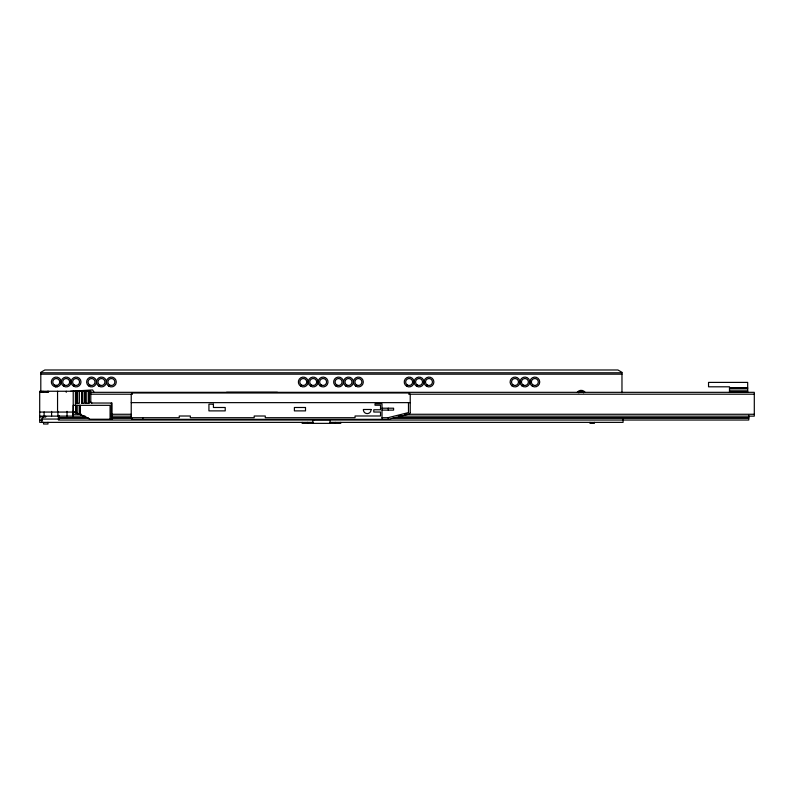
<?xml version="1.0" encoding="UTF-8"?>
<svg xmlns="http://www.w3.org/2000/svg" width="794" height="794" viewBox="0 0 794 794"><rect width="100%" height="100%" fill="white"/><g stroke="black" fill="none" stroke-linecap="round" stroke-linejoin="round"><path stroke-width="1.19" d="M312.915 422.368L39.7 422.368L39.7 391.253L90.814 391.253L90.804 401.943A1.072 1.042 90 0 0 90.893 402.369A1.112 1.072 89.3 0 0 91.3 402.866A1.161 1.112 88.4 0 0 91.697 403.024L112.043 403.044L112.043 419.232L90.149 419.232A151.317 9.062 24.1 0 0 80.244 414.657L76.214 412.949L76.214 405.337M55.471 386.847L55.699 385.437L56.781 385.437L57.009 386.847L55.471 386.847A4.903 4.903 0 0 1 52.126 379.334A4.903 4.903 0 0 1 60.354 379.334A4.903 4.903 0 0 1 57.009 386.847M43.779 416.85L41.903 418.726L41.903 422.368M70.577 391.253L92.63 389.943L94.069 392.325M226.508 392.325L277.463 392.325M40.802 372.783L621.97 372.783M40.802 374.173L621.97 374.173M729.488 387.909L747.68 387.909M729.488 388.266L747.68 388.266M729.488 390.162L747.68 390.162M729.488 391.77L747.68 391.77M39.7 392.355L48.523 392.355L48.523 391.253M90.089 392.325L754.3 392.325L754.3 416.145L398.648 416.145M90.486 394.201L132.469 394.201M408.702 394.201L754.3 394.201M131.228 402.637L410.23 402.637M39.7 412.066L74.884 412.066A154.006 9.22 24.1 0 1 78.785 413.853M72.74 414.269L81.415 414.269M111.16 414.269L130.98 414.269M404.841 414.269L754.3 414.269M39.7 416.135L85.137 416.145M111.16 416.145L130.98 416.145M39.7 416.85L45.893 416.85M58.448 417.713L85.712 417.713M111.746 417.713L179.255 417.704L179.255 416.006L190.342 416.006L190.342 417.704L254.189 417.704L254.189 416.006L265.275 416.006L265.275 417.704L355.047 417.704L355.047 415.987L380.515 415.987L380.515 412.026L373.795 412.026L373.795 409.773L380.515 409.773L380.515 405.228L375.006 405.228L375.006 403.828L382.013 403.828L382.013 408.205L393.596 408.205L393.596 410.121L382.013 410.121L382.013 417.704L387.978 417.704L408.483 412.582L408.483 402.637M395.561 417.713L748.782 417.713M58.448 418.041L88.194 418.041M111.746 418.041L131.576 418.041M393.08 418.041L748.782 418.041M41.903 419.053L59.252 419.053M313.759 420.026L58.448 420.026L58.448 415.361M329.877 420.026L748.782 420.026L748.782 415.361M39.7 420.155L42.181 420.155M330.006 422.368L623.072 422.368L623.072 419.351M74.259 412.066L76.214 412.949M747.68 392.325L747.68 382.4L708.536 382.4L708.536 386.807L729.488 386.807L729.488 392.325M621.97 392.653L621.97 372.307L617.931 369.984L44.841 369.984L40.802 372.317L40.802 392.365M594.398 422.368L594.398 423.361L589.982 423.361L589.982 422.368M410.23 412.275L410.23 394.975A1.985 1.985 0 0 0 408.245 392.99L133.213 392.99A1.985 1.985 0 0 0 131.228 394.975L131.228 417.356A1.985 1.985 0 0 0 133.213 419.341L388.177 419.341L408.731 414.2A1.985 1.985 0 0 0 410.161 412.801M388.286 408.205L388.286 410.121M388.286 417.624L388.286 419.311M382.113 408.205L382.113 410.121M382.113 417.704L382.113 419.341M340.755 422.368L340.755 423.361L302.157 423.361L302.157 422.368M335.247 422.368L335.247 423.361M330.006 423.361L330.006 420.264L312.915 420.264L312.915 423.361M307.675 422.368L307.675 423.361M142.751 417.704L142.751 419.341M111.319 403.044L111.319 419.232M110.068 419.232L110.068 405.337L73.207 405.337L73.207 412.066L73.227 391.253M89.444 391.253L89.444 403.283L85.742 403.283L85.742 391.253M88.273 391.253L88.273 403.283M85.911 391.253L85.911 403.283M84.402 391.253L84.402 403.283L81.584 403.283L81.584 391.253M82.645 391.253L82.645 403.283M81.822 391.253L81.822 403.283M80.244 405.337L80.244 414.657M79.757 405.337L79.757 414.438M79.37 391.253L79.37 403.283L76.542 403.283L76.542 391.253M77.782 405.337L77.782 413.605M77.614 391.253L77.614 403.283M76.79 391.253L76.79 403.283M75.906 405.337L75.906 412.811M75.43 391.253L75.43 405.337M72.979 411.232L72.979 416.135M72.73 411.957L72.73 416.135M67.033 411.312L67.033 416.135M66.249 391.253L66.249 392.325M59.113 415.599L59.113 416.145M57.893 411.391L57.893 416.135M57.555 391.253L57.555 412.066M51.59 411.391L51.59 416.135M47.968 422.368L47.968 424.016L43.561 424.016L43.561 422.368M47.422 391.253L47.422 392.355M45.218 416.135L45.218 416.85M44.107 411.957L44.107 416.135M43.005 391.253L43.005 392.355M577.198 392.355A4.903 4.903 0 0 1 585.138 392.355M578.707 392.782A3.474 3.474 0 0 1 583.62 392.782M91.906 403.044A1.112 1.102 -90 0 1 90.804 401.943M86.943 417.604A153.718 9.2 24.1 0 0 84.601 416.522A154.006 9.22 24.1 0 0 80.73 414.736M88.114 418.15A153.718 9.2 24.1 0 1 89.285 418.686M132.687 419.262A2.025 1.955 -90 0 1 131.318 417.962M213.427 404.186L208.931 404.186L208.931 410.885L225.218 410.885L225.218 407.491L213.427 407.491L213.427 404.186M305.511 407.491L294.395 407.491L294.395 410.885L305.511 410.885L305.511 407.491M371.076 409.486L363.374 409.486A3.861 3.861 0 0 0 367.225 413.605A3.861 3.861 0 0 0 371.076 409.486M416.602 386.251A4.903 4.903 0 0 0 423.966 382.003A4.903 4.903 0 0 0 416.602 377.755A4.903 4.903 0 0 0 416.602 386.251M89.791 385.011A3.474 3.474 0 0 0 95.002 382.003A3.474 3.474 0 0 0 89.791 378.996A3.474 3.474 0 0 0 89.791 385.011M406.677 386.251A4.903 4.903 0 0 0 414.041 382.003A4.903 4.903 0 0 0 406.677 377.755A4.903 4.903 0 0 0 406.677 386.251M109.641 385.011A3.474 3.474 0 0 0 114.852 382.003A3.474 3.474 0 0 0 109.641 378.996A3.474 3.474 0 0 0 109.641 385.011M108.927 386.251A4.903 4.903 0 0 0 116.291 382.003A4.903 4.903 0 0 0 108.927 377.755A4.903 4.903 0 0 0 108.927 386.251M511.912 385.815A4.903 4.903 0 0 0 519.842 382.768A4.903 4.903 0 0 0 513.242 377.418A4.903 4.903 0 0 0 511.912 385.815M521.837 385.815A4.903 4.903 0 0 0 529.767 382.768A4.903 4.903 0 0 0 523.167 377.418A4.903 4.903 0 0 0 521.837 385.815M99.716 385.011A3.474 3.474 0 0 0 104.927 382.003A3.474 3.474 0 0 0 99.716 378.996A3.474 3.474 0 0 0 99.716 385.011M99.002 386.251A4.903 4.903 0 0 0 106.366 382.003A4.903 4.903 0 0 0 99.002 377.755A4.903 4.903 0 0 0 99.002 386.251M63.709 386.251A4.903 4.903 0 0 0 71.073 382.003A4.903 4.903 0 0 0 63.709 377.755A4.903 4.903 0 0 0 63.709 386.251M532.397 386.251A4.903 4.903 0 0 0 539.751 382.003A4.903 4.903 0 0 0 532.397 377.755A4.903 4.903 0 0 0 532.397 386.251M74.358 385.011A3.474 3.474 0 0 0 79.569 382.003A3.474 3.474 0 0 0 74.358 378.996A3.474 3.474 0 0 0 74.358 385.011M73.634 386.251A4.903 4.903 0 0 0 80.998 382.003A4.903 4.903 0 0 0 73.634 377.755A4.903 4.903 0 0 0 73.634 386.251M64.433 385.011A3.474 3.474 0 0 0 69.644 382.003A3.474 3.474 0 0 0 64.433 378.996A3.474 3.474 0 0 0 64.433 385.011M54.508 385.011A3.474 3.474 0 0 0 59.719 382.003A3.474 3.474 0 0 0 54.508 378.996A3.474 3.474 0 0 0 54.508 385.011M426.527 386.251A4.903 4.903 0 0 0 433.891 382.003A4.903 4.903 0 0 0 426.527 377.755A4.903 4.903 0 0 0 426.527 386.251M346.025 386.251A4.903 4.903 0 0 0 353.39 382.003A4.903 4.903 0 0 0 346.025 377.755A4.903 4.903 0 0 0 346.025 386.251M355.95 386.251A4.903 4.903 0 0 0 363.315 382.003A4.903 4.903 0 0 0 355.95 377.755A4.903 4.903 0 0 0 355.95 386.251M336.1 386.251A4.903 4.903 0 0 0 343.465 382.003A4.903 4.903 0 0 0 336.1 377.755A4.903 4.903 0 0 0 336.1 386.251M336.815 385.011A3.474 3.474 0 0 0 342.025 382.003A3.474 3.474 0 0 0 336.815 378.996A3.474 3.474 0 0 0 336.815 385.011M427.241 385.011A3.474 3.474 0 0 0 432.452 382.003A3.474 3.474 0 0 0 427.241 378.996A3.474 3.474 0 0 0 427.241 385.011M346.74 385.011A3.474 3.474 0 0 0 351.95 382.003A3.474 3.474 0 0 0 346.74 378.996A3.474 3.474 0 0 0 346.74 385.011M356.665 385.011A3.474 3.474 0 0 0 361.875 382.003A3.474 3.474 0 0 0 356.665 378.996A3.474 3.474 0 0 0 356.665 385.011M301.531 385.011A3.474 3.474 0 0 0 306.742 382.003A3.474 3.474 0 0 0 301.531 378.996A3.474 3.474 0 0 0 301.531 385.011M300.807 386.251A4.903 4.903 0 0 0 308.171 382.003A4.903 4.903 0 0 0 300.807 377.755A4.903 4.903 0 0 0 300.807 386.251M417.316 385.011A3.474 3.474 0 0 0 422.527 382.003A3.474 3.474 0 0 0 417.316 378.996A3.474 3.474 0 0 0 417.316 385.011M407.391 385.011A3.474 3.474 0 0 0 412.602 382.003A3.474 3.474 0 0 0 407.391 378.996A3.474 3.474 0 0 0 407.391 385.011M532.665 384.703A3.474 3.474 0 0 0 538.282 382.549A3.474 3.474 0 0 0 533.598 378.758A3.474 3.474 0 0 0 532.665 384.703M512.815 384.703A3.474 3.474 0 0 0 518.432 382.549A3.474 3.474 0 0 0 513.748 378.758A3.474 3.474 0 0 0 512.815 384.703M88.442 385.815A4.903 4.903 0 0 0 96.382 382.768A4.903 4.903 0 0 0 89.772 377.418A4.903 4.903 0 0 0 88.442 385.815M523.186 385.011A3.474 3.474 0 0 0 528.397 382.003A3.474 3.474 0 0 0 523.186 378.996A3.474 3.474 0 0 0 523.186 385.011M311.456 385.011A3.474 3.474 0 0 0 316.667 382.003A3.474 3.474 0 0 0 311.456 378.996A3.474 3.474 0 0 0 311.456 385.011M321.381 385.011A3.474 3.474 0 0 0 326.592 382.003A3.474 3.474 0 0 0 321.381 378.996A3.474 3.474 0 0 0 321.381 385.011M310.732 386.251A4.903 4.903 0 0 0 318.096 382.003A4.903 4.903 0 0 0 310.732 377.755A4.903 4.903 0 0 0 310.732 386.251M320.022 385.815A4.903 4.903 0 0 0 327.962 382.768A4.903 4.903 0 0 0 321.352 377.418A4.903 4.903 0 0 0 320.022 385.815"/></g></svg>
